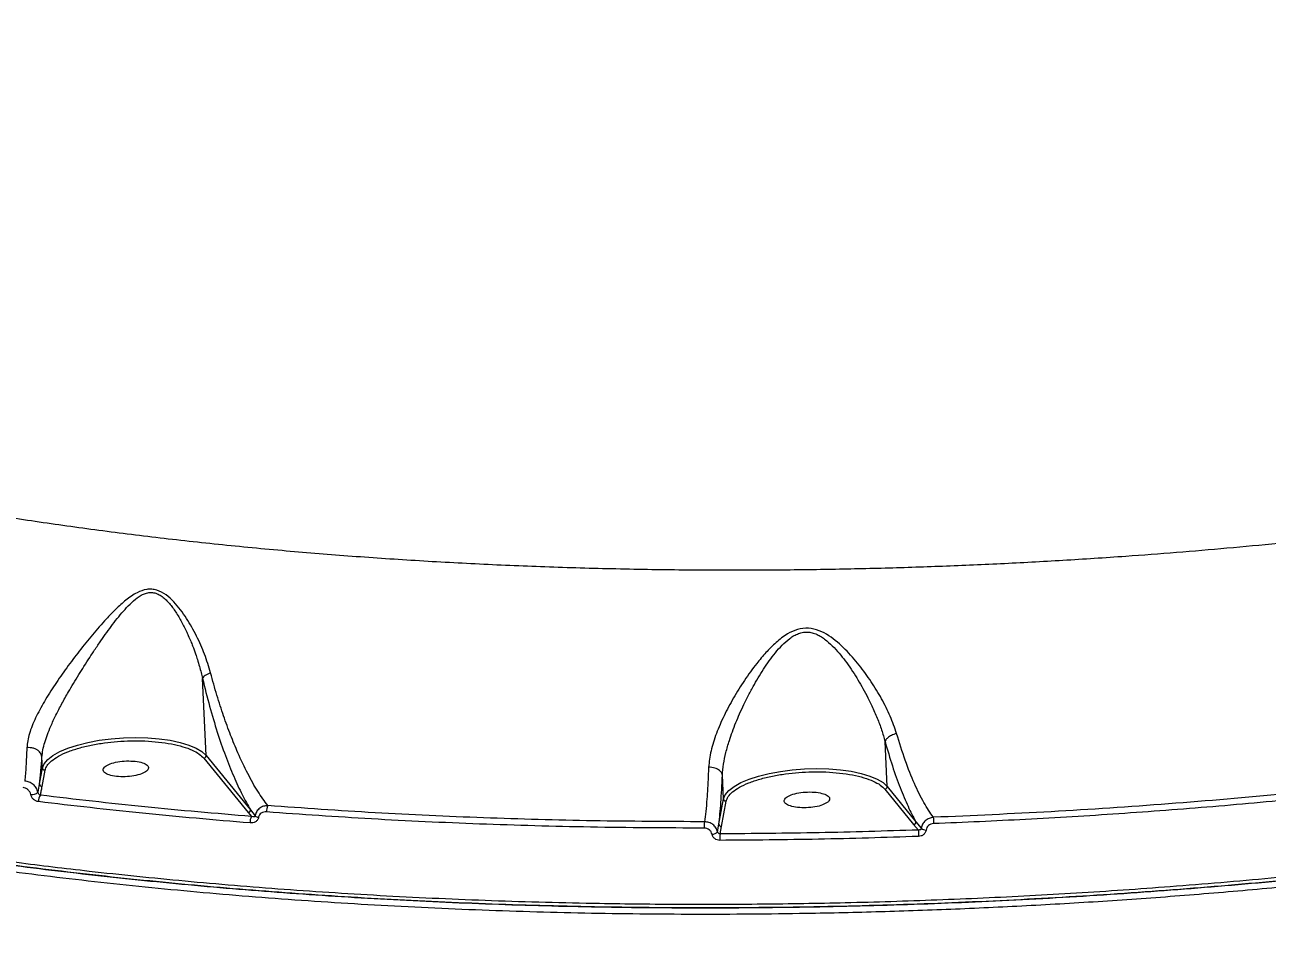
# Model space of a CAD drawing. Header units: millimetres. Extents: x -7083 to 7374, y -8368 to 7509.
# Drawn here: x 2630.6 to 2876, y -1748.8 to -1570.4 of the extents above; entities that cross this region are included whole.
import ezdxf

# ---------------------------------------------------------------- set-up
doc = ezdxf.new("R2010")
doc.units = ezdxf.units.MM
for name, color, linetype in [('DIKOM_ОБЪЕКТ', 7, 'Continuous'), ('DIKOM_РАЗМЕР_ЗОНА', 7, 'Continuous'), ('DIKOM_РАЗМЕР_ОБЪЕКТА', 7, 'Continuous')]:
    doc.layers.add(name, color=color, linetype=linetype)
doc.styles.add('style1', font='arial.ttf', dxfattribs={"width": 0.8})
doc.dimstyles.new('1-50', dxfattribs={"dimtxt": 300, "dimasz": 200, "dimexe": 100, "dimexo": 0, "dimgap": 100, "dimtad": 1, "dimtxsty": 'style1', "dimcen": 200, "dimclrd": 7, "dimclre": 7, "dimclrt": 7, "dimadec": 1, "dimazin": 2, "dimtfac": 1, "dimtmove": 0, "dimatfit": 2, "dimfxl": 0, "dimlwd": 25, "dimlwe": 18, "dimarcsym": 0})

# ---------------------------------------------------------------- blocks, each defined once
blk = doc.blocks.new('*D10')
at = {"layer": 'Defpoints', "color": 0, "transparency": 16777216}
for p in [(-5583.43, 647.96), (4593.55, 648.92), (4593.55, -5902.54)]:
    blk.add_point(p, dxfattribs=at)
at = {"layer": 'DIKOM_РАЗМЕР_ОБЪЕКТА', "color": 7, "lineweight": 18, "transparency": 16777216}
for p, q in [((-5583.43, 647.96), (-5583.43, -6002.54)), ((4593.55, 648.92), (4593.55, -6002.54))]:
    blk.add_line(p, q, dxfattribs=at)
at = {"layer": 'DIKOM_РАЗМЕР_ОБЪЕКТА', "color": 7, "lineweight": 25, "transparency": 16777216}
blk.add_line((-5383.43, -5902.54), (4393.55, -5902.54), dxfattribs=at)
at = {"layer": 'DIKOM_РАЗМЕР_ОБЪЕКТА', "color": 7, "transparency": 16777216}
for points in [[(-5383.43, -5869.2), (-5383.43, -5935.87), (-5583.43, -5902.54)], [(4393.55, -5869.2), (4393.55, -5935.87), (4593.55, -5902.54)]]:
    blk.add_solid(points, dxfattribs=at)
at = {"layer": 'DIKOM_РАЗМЕР_ОБЪЕКТА', "color": 7, "transparency": 16777216, "insert": (-226.13, -5649.37), "char_height": 300, "attachment_point": 5, "style": 'style1'}
blk.add_mtext('10150', dxfattribs=at)
blk = doc.blocks.new('*D11')
at = {"layer": 'Defpoints', "color": 0, "transparency": 16777216}
for p in [(-321.71, 5509.06), (-348.71, -4811.52), (5568.58, -4811.52)]:
    blk.add_point(p, dxfattribs=at)
at = {"layer": 'DIKOM_РАЗМЕР_ОБЪЕКТА', "color": 7, "lineweight": 18, "transparency": 16777216}
for p, q in [((-321.71, 5509.06), (5668.58, 5509.06)), ((-348.71, -4811.52), (5668.58, -4811.52))]:
    blk.add_line(p, q, dxfattribs=at)
at = {"layer": 'DIKOM_РАЗМЕР_ОБЪЕКТА', "color": 7, "lineweight": 25, "transparency": 16777216}
blk.add_line((5568.58, 5309.06), (5568.58, -4611.52), dxfattribs=at)
at = {"layer": 'DIKOM_РАЗМЕР_ОБЪЕКТА', "color": 7, "transparency": 16777216}
for points in [[(5535.25, 5309.06), (5601.91, 5309.06), (5568.58, 5509.06)], [(5535.25, -4611.52), (5601.91, -4611.52), (5568.58, -4811.52)]]:
    blk.add_solid(points, dxfattribs=at)
at = {"layer": 'DIKOM_РАЗМЕР_ОБЪЕКТА', "color": 7, "transparency": 16777216, "insert": (5315.31, 775.23), "char_height": 300, "attachment_point": 5, "rotation": 90, "style": 'style1'}
blk.add_mtext('10300', dxfattribs=at)
blk = doc.blocks.new('*D12')
at = {"layer": 'Defpoints', "color": 0, "transparency": 16777216}
for p in [(-621.71, 7509.06), (-373.6, -6811.53), (7273.89, -6811.53)]:
    blk.add_point(p, dxfattribs=at)
at = {"layer": 'DIKOM_РАЗМЕР_ЗОНА', "color": 7, "lineweight": 18, "transparency": 16777216}
for p, q in [((-621.71, 7509.06), (7373.89, 7509.06)), ((-373.6, -6811.53), (7373.89, -6811.53))]:
    blk.add_line(p, q, dxfattribs=at)
at = {"layer": 'DIKOM_РАЗМЕР_ЗОНА', "color": 7, "lineweight": 25, "transparency": 16777216}
blk.add_line((7273.89, 7309.06), (7273.89, -6611.53), dxfattribs=at)
at = {"layer": 'DIKOM_РАЗМЕР_ЗОНА', "color": 7, "transparency": 16777216}
for points in [[(7240.56, 7309.06), (7307.22, 7309.06), (7273.89, 7509.06)], [(7240.56, -6611.53), (7307.22, -6611.53), (7273.89, -6811.53)]]:
    blk.add_solid(points, dxfattribs=at)
at = {"layer": 'DIKOM_РАЗМЕР_ЗОНА', "color": 7, "transparency": 16777216, "insert": (7020.62, 1288.25), "char_height": 300, "attachment_point": 5, "rotation": 90, "style": 'style1'}
blk.add_mtext('14300', dxfattribs=at)
blk = doc.blocks.new('*D13')
at = {"layer": 'Defpoints', "color": 0, "transparency": 16777216}
for p in [(6593.53, 996.24), (-7083.43, 647.96), (6593.53, -8268.31)]:
    blk.add_point(p, dxfattribs=at)
at = {"layer": 'DIKOM_РАЗМЕР_ЗОНА', "color": 7, "lineweight": 18, "transparency": 16777216}
for p, q in [((6593.53, 996.24), (6593.53, -8368.31)), ((-7083.43, 647.96), (-7083.43, -8368.31))]:
    blk.add_line(p, q, dxfattribs=at)
at = {"layer": 'DIKOM_РАЗМЕР_ЗОНА', "color": 7, "lineweight": 25, "transparency": 16777216}
blk.add_line((-6883.43, -8268.31), (6393.53, -8268.31), dxfattribs=at)
at = {"layer": 'DIKOM_РАЗМЕР_ЗОНА', "color": 7, "transparency": 16777216}
for points in [[(-6883.43, -8234.97), (-6883.43, -8301.64), (-7083.43, -8268.31)], [(6393.53, -8234.97), (6393.53, -8301.64), (6593.53, -8268.31)]]:
    blk.add_solid(points, dxfattribs=at)
at = {"layer": 'DIKOM_РАЗМЕР_ЗОНА', "color": 7, "transparency": 16777216, "insert": (322.1, -8015.03), "char_height": 300, "attachment_point": 5, "style": 'style1'}
blk.add_mtext('13650', dxfattribs=at)

msp = doc.modelspace()

# ---------------------------------------------------------------- linework, layer by layer
at = {"layer": 'DIKOM_ОБЪЕКТ', "color": 7, "linetype": 'Continuous', "lineweight": 15}
for p, q in [((2666.408, -1714.717), (2665.692, -1699.51)), ((2800.957, -1720.844), (2800.539, -1711.983)), ((2633.984, -1715.056), (2633.984, -1715.051)), ((2634.085, -1717.192), (2633.984, -1715.056)), ((2665.949, -1715.251), (2674.75, -1726.017)), ((2666.408, -1714.717), (2675.21, -1725.483)), ((2633.498, -1720.418), (2634.085, -1717.192)), ((2634.019, -1720.877), (2634.606, -1717.652)), ((2634.085, -1717.192), (2634.107, -1717.31)), ((2768.413, -1718.631), (2768.412, -1718.625)), ((2768.634, -1723.319), (2768.413, -1718.631)), ((2633.204, -1721.984), (2633.498, -1720.418)), ((2800.497, -1721.378), (2806.188, -1728.339)), ((2800.957, -1720.844), (2806.648, -1727.805)), ((2767.726, -1728.31), (2768.634, -1723.319)), ((2768.246, -1728.769), (2769.154, -1723.779)), ((2768.634, -1723.319), (2768.655, -1723.437)), ((2674.75, -1726.017), (2675.39, -1726.786)), ((2675.21, -1725.483), (2676.129, -1726.636)), ((2767.445, -1729.798), (2767.726, -1728.31)), ((2767.952, -1730.215), (2768.246, -1728.769)), ((2806.188, -1728.339), (2807.122, -1729.45)), ((2806.648, -1727.805), (2807.697, -1729.118))]:
    msp.add_line(p, q, dxfattribs=at)
at = {"layer": 'DIKOM_ОБЪЕКТ', "color": 7, "linetype": 'Continuous', "lineweight": 15, "flags": 128}
for points in [[(2634.085, -1717.192), (2634.43, -1716.351), (2635.125, -1715.521), (2636.153, -1714.721), (2637.494, -1713.968), (2639.117, -1713.279), (2640.988, -1712.668), (2643.065, -1712.15), (2645.305, -1711.734), (2647.658, -1711.43), (2650.073, -1711.245), (2652.498, -1711.183), (2654.881, -1711.245), (2657.169, -1711.429), (2659.313, -1711.732), (2661.266, -1712.147), (2662.987, -1712.666), (2664.437, -1713.276), (2665.586, -1713.965), (2666.408, -1714.717)], [(2768.634, -1723.319), (2768.979, -1722.477), (2769.673, -1721.647), (2770.702, -1720.847), (2772.042, -1720.095), (2773.665, -1719.406), (2775.536, -1718.795), (2777.614, -1718.276), (2779.853, -1717.861), (2782.206, -1717.557), (2784.622, -1717.372), (2787.047, -1717.31), (2789.429, -1717.371), (2791.717, -1717.556), (2793.861, -1717.859), (2795.815, -1718.274), (2797.536, -1718.792), (2798.986, -1719.403), (2800.135, -1720.091), (2800.957, -1720.844)]]:
    msp.add_lwpolyline(points, dxfattribs=at)
at = {"layer": 'DIKOM_ОБЪЕКТ', "color": 7, "linetype": 'Continuous', "lineweight": 15}
for centre, radius, start, end in [((2631.909, -1720.489), 1.978, 266.51444, 310.86969), ((2634.957, -1723.665), 1.679, 139.80069, 186.25885), ((2633.997, -1720.377), 0.5, 184.68028, 272.49955), ((2680.53, -1725.682), 2.193, 151.46237, 185.28027), ((2674.68, -1725.492), 0.53, 277.57107, 0.98517), ((2677.126, -1727.846), 2.034, 148.56845, 186.04955), ((2676.892, -1725.885), 1.07, 224.55898, 263.06578), ((2836.358, -1726.845), 26.286, 180.21465, 182.95021), ((2769.944, -1728.721), 5.145, 169.94534, 183.99139), ((2766.345, -1728.818), 1.473, 270.2256, 318.30161), ((2768.225, -1728.269), 0.5, 184.68028, 272.49955), ((2806.118, -1727.814), 0.53, 277.57107, 0.98517), ((2826.33, -1729.683), 19.209, 179.30612, 183.11701), ((2808.652, -1727.922), 1.53, 231.38006, 269.63129), ((2772.97, -1731.117), 5.098, 169.80851, 184.25161)]:
    msp.add_arc(centre, radius, start, end, dxfattribs=at)
for points, knots in [([(2580.071, -1729.991), (2586.142, -1731.106), (2598.297, -1733.34), (2617.298, -1736.242), (2636.821, -1738.806), (2656.873, -1740.992), (2677.387, -1742.802), (2698.314, -1744.224), (2719.595, -1745.255), (2741.176, -1745.889), (2762.997, -1746.123), (2782.517, -1745.973), (2799.683, -1745.58), (2814.494, -1745.062), (2829.458, -1744.356), (2844.557, -1743.457), (2859.769, -1742.36), (2875.075, -1741.062), (2892.533, -1739.354), (2912.115, -1737.125), (2933.736, -1734.248), (2955.303, -1730.945), (2976.738, -1727.21), (2993.231, -1723.968), (3004.97, -1721.477), (3012.103, -1719.904), (3019.191, -1718.281), (3026.229, -1716.608), (3033.216, -1714.885), (3040.147, -1713.112), (3051.062, -1710.217), (3065.741, -1706.053), (3083.203, -1700.591), (3099.555, -1694.977), (3114.807, -1689.251), (3129.421, -1683.242), (3143.335, -1676.96), (3156.49, -1670.416), (3168.827, -1663.622), (3180.286, -1656.592), (3190.808, -1649.343), (3200.337, -1641.889), (3208.817, -1634.25), (3216.191, -1626.445), (3222.416, -1618.496), (3227.409, -1610.425), (3231.244, -1602.255), (3232.691, -1596.785), (3233.417, -1594.039)], [0, 0, 0, 0, 0.0248239, 0.0496902, 0.074599, 0.0995502, 0.1245438, 0.1495798, 0.1746582, 0.1997791, 0.2249424, 0.2501481, 0.2668666, 0.2837596, 0.3008272, 0.3180694, 0.3354861, 0.3530774, 0.3708432, 0.3960072, 0.4215132, 0.4473613, 0.4735514, 0.5000836, 0.5092169, 0.5183856, 0.5275897, 0.5368291, 0.5461038, 0.5554139, 0.5647593, 0.5906387, 0.6167852, 0.6407872, 0.66501, 0.6894536, 0.714118, 0.7390032, 0.7641093, 0.7894361, 0.8149838, 0.8407523, 0.8667415, 0.8929516, 0.9193825, 0.9460342, 0.9729067, 1, 1, 1, 1]), ([(2539.895, -1647.773), (2543.9, -1649.004), (2551.923, -1651.471), (2564.607, -1654.908), (2577.768, -1658.152), (2591.43, -1661.174), (2604.673, -1663.796), (2617.408, -1666.062), (2629.563, -1668.015), (2642.054, -1669.815), (2654.868, -1671.455), (2667.995, -1672.928), (2681.192, -1674.207), (2694.444, -1675.298), (2707.736, -1676.206), (2721.297, -1676.945), (2735.11, -1677.509), (2749.161, -1677.891), (2762.527, -1678.075), (2775.164, -1678.093), (2787.04, -1677.981), (2799.045, -1677.735), (2811.167, -1677.354), (2823.395, -1676.832), (2835.715, -1676.169), (2850.647, -1675.195), (2868.205, -1673.785), (2888.343, -1671.788), (2908.534, -1669.39), (2925.777, -1666.991), (2940.095, -1664.762), (2951.539, -1662.837), (2962.923, -1660.776), (2974.233, -1658.577), (2985.453, -1656.24), (2996.567, -1653.765), (3008.713, -1650.878), (3021.796, -1647.53), (3035.693, -1643.668), (3049.249, -1639.582), (3062.426, -1635.276), (3076.108, -1630.428), (3090.114, -1624.998), (3104.2, -1618.944), (3117.516, -1612.642), (3125.592, -1608.253), (3129.641, -1606.053)], [0, 0, 0, 0, 0.024718, 0.049515, 0.0743906, 0.0993448, 0.1243772, 0.1447742, 0.1653296, 0.1860432, 0.2069151, 0.2279451, 0.2491333, 0.2694018, 0.2898707, 0.3105399, 0.3314092, 0.3524788, 0.3737485, 0.3911653, 0.4087376, 0.4264654, 0.4443486, 0.4623874, 0.4805816, 0.4989314, 0.5286791, 0.5588428, 0.5894223, 0.6204179, 0.638318, 0.656354, 0.674526, 0.6928339, 0.7112779, 0.7298579, 0.748574, 0.7733223, 0.7982563, 0.8233761, 0.8486818, 0.8741735, 0.905376, 0.9367478, 0.9682891, 1, 1, 1, 1]), ([(3197.271, -1642.281), (3193.886, -1644.892), (3187.143, -1650.092), (3175.561, -1657.66), (3163.035, -1664.991), (3149.522, -1672.055), (3135.116, -1678.839), (3119.88, -1685.326), (3103.885, -1691.506), (3087.197, -1697.366), (3069.886, -1702.896), (3052.02, -1708.089), (3033.666, -1712.938), (3014.89, -1717.438), (2995.758, -1721.586), (2976.333, -1725.379), (2956.677, -1728.816), (2936.849, -1731.898), (2916.909, -1734.625), (2896.912, -1737.002), (2876.913, -1739.03), (2860.461, -1740.42), (2847.61, -1741.349), (2838.351, -1741.947), (2829.128, -1742.473), (2819.946, -1742.926), (2810.809, -1743.309), (2801.723, -1743.622), (2790.207, -1743.932), (2776.314, -1744.161), (2760.124, -1744.208), (2742.275, -1744.019), (2722.879, -1743.502), (2702.088, -1742.561), (2681.875, -1741.266), (2662.279, -1739.635), (2644.707, -1737.828), (2629.008, -1735.934), (2615.021, -1734.021), (2601.331, -1731.92), (2587.958, -1729.635), (2574.917, -1727.169), (2562.228, -1724.527), (2548.266, -1721.338), (2533.244, -1717.519), (2517.424, -1712.983), (2502.453, -1708.14), (2488.283, -1703.03), (2479.593, -1699.391), (2475.252, -1697.574)], [0, 0, 0, 0, 0.0271357, 0.0540498, 0.0807422, 0.1072129, 0.1334621, 0.1594895, 0.1852953, 0.2108795, 0.236242, 0.2613828, 0.286302, 0.3109995, 0.3354753, 0.3597295, 0.383762, 0.4075729, 0.4311621, 0.4545296, 0.4776754, 0.5005996, 0.5112386, 0.521823, 0.5323528, 0.5428281, 0.5532487, 0.5636148, 0.5739263, 0.5926881, 0.6112666, 0.6296615, 0.6544487, 0.6788949, 0.7030001, 0.7267642, 0.7501873, 0.7681706, 0.7861326, 0.8040731, 0.8219923, 0.83989, 0.8577663, 0.8756213, 0.9005809, 0.9254986, 0.9503743, 0.9752081, 1, 1, 1, 1]), ([(2475.6, -1698.223), (2476.89, -1698.776), (2479.312, -1699.816), (2482.796, -1701.247), (2485.836, -1702.464), (2488.413, -1703.469), (2490.603, -1704.307), (2495.017, -1705.967), (2501.687, -1708.359), (2510.911, -1711.43), (2522.542, -1715.037), (2537.205, -1719.153), (2554.713, -1723.462), (2572.416, -1727.29), (2590.184, -1730.661), (2608.535, -1733.691), (2627.412, -1736.369), (2646.77, -1738.689), (2666.563, -1740.649), (2686.745, -1742.24), (2707.275, -1743.461), (2728.088, -1744.307), (2749.124, -1744.776), (2770.314, -1744.867), (2791.619, -1744.579), (2812.985, -1743.914), (2834.363, -1742.873), (2855.704, -1741.459), (2876.939, -1739.674), (2898.004, -1737.524), (2918.842, -1735.017), (2939.411, -1732.158), (2959.656, -1728.953), (2979.541, -1725.409), (2999.001, -1721.536), (3017.982, -1717.345), (3036.422, -1712.85), (3054.282, -1708.06), (3071.523, -1702.988), (3088.101, -1697.645), (3103.98, -1692.042), (3119.11, -1686.197), (3133.128, -1680.26), (3146.053, -1674.268), (3157.931, -1668.245), (3166.961, -1663.218), (3173.547, -1659.286), (3177.883, -1656.581), (3181.132, -1654.465), (3183.54, -1652.85), (3185.442, -1651.551), (3187.782, -1649.914), (3190.549, -1647.915), (3193.707, -1645.555), (3195.859, -1643.85), (3197.008, -1642.94)], [0, 0, 0, 0, 0.0074718, 0.0140357, 0.0196809, 0.024393, 0.0281769, 0.0315668, 0.0481392, 0.0631711, 0.0782029, 0.1050423, 0.1318811, 0.1562811, 0.1807273, 0.2051476, 0.2295457, 0.2539437, 0.2783416, 0.3027389, 0.3271432, 0.3515986, 0.376001, 0.4003978, 0.424795, 0.449192, 0.4735892, 0.498013, 0.5224525, 0.5468502, 0.5712472, 0.5956447, 0.620042, 0.644442, 0.6688942, 0.6933052, 0.7177036, 0.7421019, 0.766501, 0.7908998, 0.8153129, 0.8397675, 0.8641705, 0.8869453, 0.9097209, 0.932497, 0.9425195, 0.9524771, 0.9616279, 0.9651071, 0.9696277, 0.9753772, 0.982363, 0.9905812, 1, 1, 1, 1]), ([(2580.586, -1728.745), (2586.742, -1729.876), (2599.022, -1732.131), (2618.17, -1735.045), (2637.725, -1737.602), (2657.724, -1739.771), (2678.14, -1741.561), (2698.987, -1742.969), (2720.21, -1743.989), (2741.716, -1744.613), (2763.375, -1744.838), (2785.118, -1744.666), (2806.9, -1744.102), (2828.73, -1743.144), (2850.581, -1741.793), (2872.399, -1740.047), (2894.035, -1737.917), (2915.401, -1735.415), (2936.446, -1732.548), (2957.179, -1729.318), (2977.578, -1725.726), (2997.573, -1721.78), (3017.062, -1717.498), (3035.949, -1712.905), (3054.181, -1708.017), (3071.747, -1702.84), (3088.648, -1697.373), (3104.856, -1691.621), (3120.295, -1685.606), (3134.862, -1679.368), (3148.523, -1672.93), (3161.258, -1666.297), (3173.086, -1659.48), (3183.88, -1652.478), (3191.62, -1647.012), (3195.408, -1643.844), (3196.289, -1643.107)], [0, 0, 0, 0, 0.0302823, 0.0604121, 0.0904114, 0.120295, 0.1501993, 0.1801724, 0.2103095, 0.240465, 0.2705376, 0.3004704, 0.3303896, 0.3602891, 0.3903328, 0.420489, 0.4506553, 0.4806018, 0.5105283, 0.5404963, 0.570518, 0.6006823, 0.6308344, 0.6608368, 0.6907764, 0.7206669, 0.7505782, 0.7806926, 0.8108661, 0.8409375, 0.8708511, 0.9007856, 0.9307861, 0.9607666, 0.9908792, 1, 1, 1, 1]), ([(3186.848, -1667.957), (3185.58, -1669.733), (3182.919, -1673.461), (3177.969, -1679.086), (3172.233, -1684.821), (3165.808, -1690.469), (3159.354, -1695.538), (3153.074, -1700.04), (3147.142, -1703.995), (3140.902, -1707.878), (3134.367, -1711.685), (3127.546, -1715.415), (3120.454, -1719.063), (3110.992, -1723.651), (3098.857, -1729.07), (3083.7, -1735.174), (3067.878, -1740.939), (3053.778, -1745.596), (3041.745, -1749.277), (3031.998, -1752.098), (3022.116, -1754.802), (3012.116, -1757.39), (3002.009, -1759.861), (2991.811, -1762.216), (2980.609, -1764.656), (2968.379, -1767.146), (2955.106, -1769.644), (2941.773, -1771.958), (2928.404, -1774.089), (2915.021, -1776.04), (2901.392, -1777.847), (2887.53, -1779.502), (2873.447, -1780.999), (2859.418, -1782.309), (2845.466, -1783.435), (2831.611, -1784.383), (2816.659, -1785.223), (2800.634, -1785.906), (2783.578, -1786.375), (2766.739, -1786.586), (2750.148, -1786.546), (2732.228, -1786.233), (2713.033, -1785.567), (2692.679, -1784.448), (2672.746, -1782.972), (2659.86, -1781.67), (2653.43, -1781.021)], [0, 0, 0, 0, 0.0228729, 0.0480018, 0.073024, 0.0979397, 0.122749, 0.1409624, 0.1590816, 0.1771067, 0.1950377, 0.2128746, 0.2306175, 0.2482665, 0.2810012, 0.3133193, 0.3452208, 0.3767058, 0.3945118, 0.4121819, 0.4297161, 0.4471143, 0.4643766, 0.4815031, 0.4984936, 0.5199425, 0.5411792, 0.5622038, 0.5830162, 0.6036165, 0.6240047, 0.6453418, 0.6664777, 0.6874125, 0.7081462, 0.7286786, 0.7490097, 0.7745163, 0.7997933, 0.8248405, 0.8496577, 0.8742449, 0.9058733, 0.9373756, 0.9687513, 1, 1, 1, 1]), ([(2667.297, -1698.418), (2666.923, -1697.187), (2666.176, -1694.728), (2664.564, -1691.102), (2662.6, -1687.583), (2660.566, -1684.82), (2658.544, -1682.948), (2657.017, -1682.104), (2655.682, -1681.85), (2654.34, -1681.911), (2652.556, -1682.576), (2650.549, -1683.995), (2648.555, -1685.809), (2646.363, -1688.09), (2643.962, -1690.851), (2641.361, -1694.078), (2638.868, -1697.385), (2636.53, -1700.726), (2634.413, -1704.067), (2632.661, -1707.33), (2631.36, -1710.462), (2631.116, -1712.285), (2630.994, -1713.199)], [0, 0, 0, 0, 0.0620883, 0.1240076, 0.1863237, 0.2496241, 0.2817012, 0.3143245, 0.3307481, 0.3472473, 0.3798454, 0.4226822, 0.4648325, 0.5065173, 0.5689065, 0.6311497, 0.6927041, 0.7543801, 0.8157288, 0.8770142, 0.9383191, 1, 1, 1, 1]), ([(2633.984, -1715.051), (2634.035, -1714.589), (2634.138, -1713.659), (2634.526, -1712.155), (2635.055, -1710.58), (2635.785, -1708.783), (2636.737, -1706.745), (2637.916, -1704.477), (2639.086, -1702.388), (2640.213, -1700.469), (2641.238, -1698.786), (2642.311, -1697.072), (2643.356, -1695.451), (2644.475, -1693.757), (2645.6, -1692.106), (2646.784, -1690.426), (2647.948, -1688.845), (2649.139, -1687.31), (2650.382, -1685.838), (2651.701, -1684.462), (2652.926, -1683.444), (2654.009, -1682.843), (2654.89, -1682.553), (2655.805, -1682.5), (2656.71, -1682.731), (2657.558, -1683.194), (2658.319, -1683.806), (2659.016, -1684.524), (2659.657, -1685.307), (2660.28, -1686.176), (2660.879, -1687.114), (2661.446, -1688.093), (2661.974, -1689.086), (2662.46, -1690.073), (2662.93, -1691.097), (2663.355, -1692.094), (2663.834, -1693.299), (2664.276, -1694.511), (2664.721, -1695.859), (2665.091, -1697.095), (2665.423, -1698.332), (2665.605, -1699.123), (2665.692, -1699.501)], [0, 0, 0, 0, 0.0313225, 0.0629969, 0.093839, 0.1256278, 0.1667073, 0.2082593, 0.2506033, 0.280891, 0.3130666, 0.3427972, 0.3752323, 0.4030038, 0.4377665, 0.4690054, 0.5001471, 0.5312587, 0.56243, 0.5938369, 0.6252667, 0.6420089, 0.6567763, 0.6726136, 0.6883494, 0.7030996, 0.7197882, 0.7354401, 0.7510121, 0.7680163, 0.7863082, 0.8038985, 0.8217827, 0.8397664, 0.8562645, 0.8755363, 0.8915695, 0.9183759, 0.9375443, 0.9601382, 0.9809563, 1, 1, 1, 1]), ([(2802.824, -1710.408), (2802.43, -1709.264), (2801.642, -1706.973), (2799.897, -1703.527), (2797.841, -1700.134), (2795.454, -1696.833), (2792.726, -1693.7), (2790.069, -1691.362), (2787.56, -1689.986), (2785.421, -1689.451), (2783.22, -1689.724), (2781.035, -1690.756), (2778.961, -1692.366), (2776.972, -1694.382), (2774.877, -1696.885), (2772.719, -1699.879), (2770.558, -1703.352), (2768.681, -1706.872), (2767.162, -1710.387), (2766.035, -1713.845), (2765.799, -1715.989), (2765.681, -1717.059)], [0, 0, 0, 0, 0.0612795, 0.1228448, 0.1842243, 0.2462568, 0.3089216, 0.3722204, 0.4044584, 0.4370775, 0.4698361, 0.502353, 0.5451107, 0.5875211, 0.6295678, 0.6917526, 0.7536703, 0.815742, 0.8771059, 0.9386806, 1, 1, 1, 1]), ([(2768.412, -1718.625), (2768.469, -1717.905), (2768.583, -1716.459), (2769.073, -1714.151), (2769.685, -1712.005), (2770.368, -1710.015), (2771.047, -1708.257), (2771.816, -1706.448), (2772.611, -1704.73), (2773.502, -1702.933), (2774.436, -1701.184), (2775.464, -1699.394), (2776.516, -1697.697), (2777.639, -1696.036), (2778.848, -1694.431), (2780.17, -1692.919), (2781.421, -1691.778), (2782.535, -1691.04), (2783.449, -1690.606), (2784.41, -1690.355), (2785.41, -1690.329), (2786.399, -1690.53), (2787.316, -1690.91), (2788.194, -1691.432), (2789.267, -1692.234), (2790.491, -1693.398), (2791.787, -1694.882), (2793, -1696.462), (2794.131, -1698.099), (2795.2, -1699.794), (2796.212, -1701.539), (2797.127, -1703.256), (2798.078, -1705.205), (2798.998, -1707.316), (2799.886, -1709.67), (2800.322, -1711.209), (2800.54, -1711.975)], [0, 0, 0, 0, 0.0413075, 0.0829991, 0.1254959, 0.1557016, 0.1877961, 0.2177381, 0.2504726, 0.2780972, 0.3127475, 0.3438223, 0.3749602, 0.4062502, 0.4376739, 0.4690679, 0.5004105, 0.5169632, 0.5318276, 0.5478619, 0.5633385, 0.5784447, 0.594846, 0.6096476, 0.6262025, 0.657493, 0.6885838, 0.7184914, 0.7509783, 0.7821336, 0.8131434, 0.8466629, 0.875039, 0.9176879, 0.9590446, 1, 1, 1, 1]), ([(2667.297, -1698.418), (2667.101, -1698.492), (2666.701, -1698.642), (2666.215, -1698.921), (2665.849, -1699.217), (2665.744, -1699.407), (2665.692, -1699.501)], [0, 0, 0, 0, 0.2453746, 0.499845, 0.7543971, 1, 1, 1, 1]), ([(2665.692, -1699.501), (2665.692, -1699.501), (2665.692, -1699.502), (2665.692, -1699.505), (2665.692, -1699.508), (2665.692, -1699.51)], [0, 0, 0, 0, 0.2102705, 0.4403343, 1, 1, 1, 1]), ([(2665.692, -1699.51), (2666.153, -1701.367), (2667.08, -1705.094), (2668.611, -1710.169), (2670.208, -1714.806), (2671.855, -1718.924), (2673.528, -1722.554), (2674.65, -1724.508), (2675.21, -1725.483)], [0, 0, 0, 0, 0.1660477, 0.3333854, 0.5007368, 0.6669209, 0.8337666, 1, 1, 1, 1]), ([(2678.604, -1724.634), (2677.941, -1723.731), (2676.62, -1721.932), (2674.634, -1718.393), (2672.838, -1714.621), (2671.244, -1710.75), (2669.857, -1706.946), (2668.525, -1702.861), (2667.707, -1699.902), (2667.297, -1698.418)], [0, 0, 0, 0, 0.1674714, 0.3335895, 0.5002144, 0.6258409, 0.7503804, 0.8748301, 1, 1, 1, 1]), ([(2802.824, -1710.408), (2802.643, -1710.456), (2802.287, -1710.552), (2801.656, -1710.819), (2801.065, -1711.196), (2800.668, -1711.627), (2800.578, -1711.872), (2800.54, -1711.975)], [0, 0, 0, 0, 0.1621332, 0.3203322, 0.6053512, 0.8334601, 1, 1, 1, 1]), ([(2810.072, -1726.944), (2809.449, -1726.035), (2808.202, -1724.219), (2806.334, -1720.361), (2804.51, -1715.818), (2803.385, -1712.21), (2802.824, -1710.408)], [0, 0, 0, 0, 0.2493528, 0.498602, 0.7495964, 1, 1, 1, 1]), ([(2634.606, -1717.652), (2634.709, -1717.345), (2634.92, -1716.718), (2635.822, -1715.776), (2637.18, -1714.854), (2639.005, -1713.999), (2641.208, -1713.255), (2643.675, -1712.655), (2646.274, -1712.216), (2648.926, -1711.936), (2651.623, -1711.807), (2654.362, -1711.836), (2657.07, -1712.04), (2659.61, -1712.421), (2661.853, -1712.965), (2663.689, -1713.642), (2665.102, -1714.407), (2665.671, -1714.974), (2665.949, -1715.251)], [0, 0, 0, 0, 0.0591332, 0.1210607, 0.185002, 0.25, 0.314998, 0.3789393, 0.4408668, 0.5, 0.5591332, 0.6210607, 0.685002, 0.75, 0.814998, 0.8789393, 0.9408668, 1, 1, 1, 1]), ([(2800.54, -1711.975), (2800.54, -1711.976), (2800.539, -1711.978), (2800.539, -1711.981), (2800.539, -1711.983)], [0, 0, 0, 0, 0.4562468, 1, 1, 1, 1]), ([(2800.539, -1711.983), (2801.015, -1713.621), (2801.965, -1716.893), (2803.495, -1721.153), (2805.062, -1724.897), (2806.121, -1726.838), (2806.648, -1727.805)], [0, 0, 0, 0, 0.2512431, 0.5017522, 0.7518343, 1, 1, 1, 1]), ([(2630.994, -1713.199), (2630.941, -1714.474), (2630.834, -1717.026), (2630.682, -1718.87), (2630.605, -1719.793)], [0, 0, 0, 0, 0.4994841, 1, 1, 1, 1]), ([(2633.984, -1715.051), (2633.95, -1714.873), (2633.868, -1714.443), (2633.453, -1713.917), (2632.893, -1713.524), (2632.318, -1713.286), (2631.661, -1713.156), (2631.216, -1713.185), (2630.994, -1713.199)], [0, 0, 0, 0, 0.1637157, 0.3936892, 0.533403, 0.685067, 0.8429105, 1, 1, 1, 1]), ([(2633.498, -1720.418), (2633.586, -1719.621), (2633.762, -1718.028), (2633.91, -1716.046), (2633.984, -1715.056)], [0, 0, 0, 0, 0.5005579, 1, 1, 1, 1]), ([(2765.681, -1717.059), (2765.632, -1718.179), (2765.535, -1720.428), (2765.345, -1723.324), (2765.129, -1725.866), (2764.961, -1727.171), (2764.878, -1727.823)], [0, 0, 0, 0, 0.2494177, 0.5009171, 0.7505858, 1, 1, 1, 1]), ([(2768.412, -1718.625), (2768.379, -1718.483), (2768.301, -1718.145), (2767.929, -1717.729), (2767.429, -1717.408), (2766.913, -1717.201), (2766.312, -1717.067), (2765.892, -1717.062), (2765.681, -1717.059)], [0, 0, 0, 0, 0.1653304, 0.3947673, 0.5333298, 0.6838972, 0.841502, 1, 1, 1, 1]), ([(2633.203, -1721.984), (2633.111, -1721.693), (2632.929, -1721.114), (2632.284, -1720.413), (2631.484, -1719.925), (2630.898, -1719.837), (2630.605, -1719.793)], [0, 0, 0, 0, 0.2554992, 0.5065971, 0.7538234, 1, 1, 1, 1]), ([(2767.726, -1728.31), (2767.861, -1726.968), (2768.133, -1724.275), (2768.319, -1720.516), (2768.413, -1718.631)], [0, 0, 0, 0, 0.4985847, 1, 1, 1, 1]), ([(2769.154, -1723.779), (2769.257, -1723.473), (2769.468, -1722.846), (2770.37, -1721.904), (2771.727, -1720.982), (2773.552, -1720.126), (2775.754, -1719.382), (2778.222, -1718.782), (2780.821, -1718.343), (2783.473, -1718.063), (2786.17, -1717.933), (2788.91, -1717.963), (2791.618, -1718.167), (2794.157, -1718.548), (2796.401, -1719.091), (2798.238, -1719.769), (2799.65, -1720.533), (2800.219, -1721.101), (2800.497, -1721.378)], [0, 0, 0, 0, 0.0591327, 0.1210602, 0.1850017, 0.25, 0.3149983, 0.3789398, 0.4408672, 0.5, 0.5591327, 0.6210601, 0.6850017, 0.75, 0.8149983, 0.8789398, 0.9408673, 1, 1, 1, 1]), ([(2902.52, -1719.866), (2894.893, -1720.706), (2879.662, -1722.384), (2856.558, -1724.344), (2833.352, -1725.929), (2817.838, -1726.605), (2810.072, -1726.944)], [0, 0, 0, 0, 0.2505297, 0.5002708, 0.7498372, 1, 1, 1, 1]), ([(2631.789, -1722.463), (2631.734, -1722.282), (2631.624, -1721.921), (2631.238, -1721.474), (2630.765, -1721.148), (2630.418, -1721.071), (2630.244, -1721.032)], [0, 0, 0, 0, 0.2496742, 0.4995813, 0.7495477, 1, 1, 1, 1]), ([(2633.288, -1723.848), (2633.119, -1723.811), (2632.781, -1723.738), (2632.321, -1723.423), (2631.948, -1722.989), (2631.842, -1722.638), (2631.789, -1722.463)], [0, 0, 0, 0, 0.2504842, 0.5004397, 0.7503024, 1, 1, 1, 1]), ([(2633.674, -1722.582), (2633.622, -1722.554), (2633.52, -1722.5), (2633.377, -1722.359), (2633.279, -1722.21), (2633.225, -1722.08), (2633.21, -1722.016), (2633.203, -1721.984)], [0, 0, 0, 0, 0.2827953, 0.5500252, 0.7894948, 0.8979402, 1, 1, 1, 1]), ([(2633.674, -1722.582), (2633.68, -1722.553), (2633.738, -1722.269), (2633.859, -1721.7), (2633.964, -1721.161), (2634.019, -1720.877)], [0, 0, 0, 0, 0.0509394, 0.5000003, 1, 1, 1, 1]), ([(2675.39, -1726.786), (2668.322, -1726.187), (2654.184, -1724.989), (2640.511, -1723.384), (2633.674, -1722.582)], [0, 0, 0, 0, 0.4999976, 1, 1, 1, 1]), ([(2902.764, -1721.104), (2896.515, -1721.799), (2884.091, -1723.179), (2865.378, -1724.879), (2846.803, -1726.29), (2828.39, -1727.422), (2816.176, -1727.94), (2810.107, -1728.198)], [0, 0, 0, 0, 0.2049309, 0.4073964, 0.6073964, 0.8049309, 1, 1, 1, 1]), ([(2675.103, -1728.061), (2667.975, -1727.457), (2653.804, -1726.256), (2640.099, -1724.648), (2633.288, -1723.848)], [0, 0, 0, 0, 0.5030406, 1, 1, 1, 1]), ([(2678.604, -1724.634), (2678.318, -1724.662), (2677.737, -1724.718), (2676.952, -1725.122), (2676.454, -1725.659), (2676.201, -1726.192), (2676.153, -1726.488), (2676.129, -1726.636)], [0, 0, 0, 0, 0.2368989, 0.4809618, 0.7350276, 0.8666634, 1, 1, 1, 1]), ([(2764.878, -1727.823), (2757.545, -1727.788), (2742.899, -1727.72), (2721.185, -1727.095), (2699.692, -1726.124), (2685.64, -1725.131), (2678.604, -1724.634)], [0, 0, 0, 0, 0.2503483, 0.4999977, 0.7496482, 1, 1, 1, 1]), ([(2676.763, -1726.948), (2676.747, -1727.04), (2676.716, -1727.226), (2676.541, -1727.55), (2676.2, -1727.858), (2675.677, -1728.061), (2675.294, -1728.061), (2675.103, -1728.061)], [0, 0, 0, 0, 0.1240826, 0.2515603, 0.5012358, 0.7509636, 1, 1, 1, 1]), ([(2676.129, -1726.636), (2676.121, -1726.665), (2676.104, -1726.728), (2676.017, -1726.813), (2675.786, -1726.89), (2675.554, -1726.829), (2675.39, -1726.786)], [0, 0, 0, 0, 0.0857422, 0.1850553, 0.4253853, 1, 1, 1, 1]), ([(2678.347, -1725.884), (2678.164, -1725.883), (2677.797, -1725.883), (2677.296, -1726.075), (2676.971, -1726.371), (2676.807, -1726.682), (2676.777, -1726.86), (2676.763, -1726.948)], [0, 0, 0, 0, 0.2488684, 0.4986898, 0.7484055, 0.8752705, 1, 1, 1, 1]), ([(2764.811, -1729.079), (2757.31, -1729.043), (2742.417, -1728.972), (2720.49, -1728.331), (2699.106, -1727.352), (2685.232, -1726.371), (2678.347, -1725.884)], [0, 0, 0, 0, 0.2555167, 0.5073557, 0.7555169, 1, 1, 1, 1]), ([(2810.072, -1726.944), (2809.781, -1726.995), (2809.198, -1727.098), (2808.447, -1727.594), (2807.882, -1728.285), (2807.759, -1728.84), (2807.697, -1729.118)], [0, 0, 0, 0, 0.2471425, 0.4961247, 0.7473379, 1, 1, 1, 1]), ([(2766.351, -1730.291), (2766.299, -1730.127), (2766.196, -1729.798), (2765.825, -1729.403), (2765.348, -1729.132), (2764.99, -1729.097), (2764.811, -1729.079)], [0, 0, 0, 0, 0.2499969, 0.4999683, 0.7496544, 1, 1, 1, 1]), ([(2767.445, -1729.798), (2767.358, -1729.528), (2767.186, -1728.988), (2766.568, -1728.342), (2765.773, -1727.901), (2765.176, -1727.849), (2764.878, -1727.823)], [0, 0, 0, 0, 0.2499908, 0.499864, 0.7497405, 1, 1, 1, 1]), ([(2767.952, -1730.215), (2767.893, -1730.207), (2767.775, -1730.193), (2767.618, -1730.098), (2767.496, -1729.963), (2767.462, -1729.853), (2767.445, -1729.798)], [0, 0, 0, 0, 0.2509949, 0.5009968, 0.7508193, 1, 1, 1, 1]), ([(2807.122, -1729.45), (2800.579, -1729.657), (2787.493, -1730.072), (2774.466, -1730.167), (2767.952, -1730.215)], [0, 0, 0, 0, 0.4999984, 1, 1, 1, 1]), ([(2807.697, -1729.118), (2807.692, -1729.146), (2807.681, -1729.202), (2807.624, -1729.302), (2807.509, -1729.399), (2807.328, -1729.46), (2807.192, -1729.453), (2807.122, -1729.45)], [0, 0, 0, 0, 0.1097045, 0.2226347, 0.4633636, 0.7250738, 1, 1, 1, 1]), ([(2808.642, -1729.453), (2808.604, -1729.623), (2808.527, -1729.963), (2808.17, -1730.373), (2807.698, -1730.657), (2807.332, -1730.704), (2807.149, -1730.727)], [0, 0, 0, 0, 0.2500391, 0.4999302, 0.7498871, 1, 1, 1, 1]), ([(2810.107, -1728.198), (2809.927, -1728.221), (2809.568, -1728.268), (2809.104, -1728.547), (2808.754, -1728.951), (2808.68, -1729.285), (2808.642, -1729.453)], [0, 0, 0, 0, 0.2501078, 0.5000109, 0.7498993, 1, 1, 1, 1]), ([(2767.886, -1731.495), (2767.707, -1731.478), (2767.35, -1731.444), (2766.875, -1731.175), (2766.506, -1730.782), (2766.402, -1730.455), (2766.351, -1730.291)], [0, 0, 0, 0, 0.2503738, 0.5000452, 0.750007, 1, 1, 1, 1]), ([(2807.149, -1730.727), (2800.549, -1730.936), (2787.431, -1731.351), (2774.373, -1731.447), (2767.886, -1731.495)], [0, 0, 0, 0, 0.5031991, 1, 1, 1, 1])]:
    msp.add_open_spline(points, degree=3, knots=knots, dxfattribs=at)
for points in [[(2665.949, -1715.251), (2666.011, -1715.236), (2666.137, -1715.205), (2666.291, -1715.075), (2666.395, -1714.904), (2666.404, -1714.78), (2666.408, -1714.717)], [(2634.606, -1717.652), (2634.551, -1717.648), (2634.441, -1717.64), (2634.291, -1717.566), (2634.17, -1717.455), (2634.128, -1717.358), (2634.107, -1717.31)], [(2654.653, -1717.834), (2654.35, -1718.022), (2653.744, -1718.397), (2652.183, -1718.786), (2650.418, -1718.963), (2648.662, -1718.897), (2647.193, -1718.598), (2646.248, -1718.114), (2645.913, -1717.511), (2646.271, -1717.107), (2646.451, -1716.906)], [(2646.451, -1716.906), (2646.754, -1716.718), (2647.359, -1716.342), (2648.921, -1715.954), (2650.686, -1715.776), (2652.442, -1715.842), (2653.91, -1716.141), (2654.856, -1716.625), (2655.191, -1717.228), (2654.832, -1717.632), (2654.653, -1717.834)], [(2780.999, -1723.032), (2781.302, -1722.845), (2781.908, -1722.469), (2783.469, -1722.081), (2785.234, -1721.903), (2786.99, -1721.969), (2788.459, -1722.268), (2789.404, -1722.752), (2789.74, -1723.355), (2789.381, -1723.759), (2789.201, -1723.96)], [(2800.497, -1721.378), (2800.56, -1721.363), (2800.686, -1721.331), (2800.84, -1721.201), (2800.944, -1721.031), (2800.953, -1720.906), (2800.957, -1720.844)], [(2769.154, -1723.779), (2769.099, -1723.775), (2768.989, -1723.768), (2768.84, -1723.693), (2768.718, -1723.582), (2768.676, -1723.485), (2768.655, -1723.437)], [(2789.201, -1723.96), (2788.898, -1724.148), (2788.293, -1724.524), (2786.731, -1724.912), (2784.966, -1725.09), (2783.21, -1725.024), (2781.742, -1724.725), (2780.796, -1724.241), (2780.461, -1723.638), (2780.82, -1723.234), (2780.999, -1723.032)]]:
    msp.add_open_spline(points, degree=3, dxfattribs=at)

# ---------------------------------------------------------------- dimensions: what is measured, and where the dimension line sits
at = {"layer": 'DIKOM_РАЗМЕР_ЗОНА'}
dim = msp.add_linear_dim(base=(7273.891, -6811.526), p1=(-621.712, 7509.064), p2=(-373.605, -6811.526), angle=90, text='14300', dimstyle='1-50', dxfattribs=at)
dim.commit()
dim.dimension.update_dxf_attribs({"geometry": '*D12', "text_midpoint": (7273.891, 1288.251), "dimtype": 160})
dim = msp.add_linear_dim(base=(6593.528, -8268.308), p1=(-7083.425, 647.956), p2=(6593.528, 996.237), text='13650', dimstyle='1-50', dxfattribs=at)
dim.commit()
dim.dimension.update_dxf_attribs({"geometry": '*D13', "text_midpoint": (322.101, -8268.308), "dimtype": 160})
at = {"layer": 'DIKOM_РАЗМЕР_ОБЪЕКТА'}
dim = msp.add_linear_dim(base=(5568.58, -4811.525), p1=(-321.712, 5509.064), p2=(-348.712, -4811.525), angle=90, text='10300', dimstyle='1-50', dxfattribs=at)
dim.commit()
dim.dimension.update_dxf_attribs({"geometry": '*D11', "text_midpoint": (5568.58, 775.227), "dimtype": 160})
dim = msp.add_linear_dim(base=(4593.55, -5902.538), p1=(-5583.425, 647.956), p2=(4593.55, 648.921), text='10150', dimstyle='1-50', dxfattribs=at)
dim.commit()
dim.dimension.update_dxf_attribs({"geometry": '*D10', "text_midpoint": (-226.127, -5902.538), "dimtype": 160})

doc.saveas('drawing.dxf')
